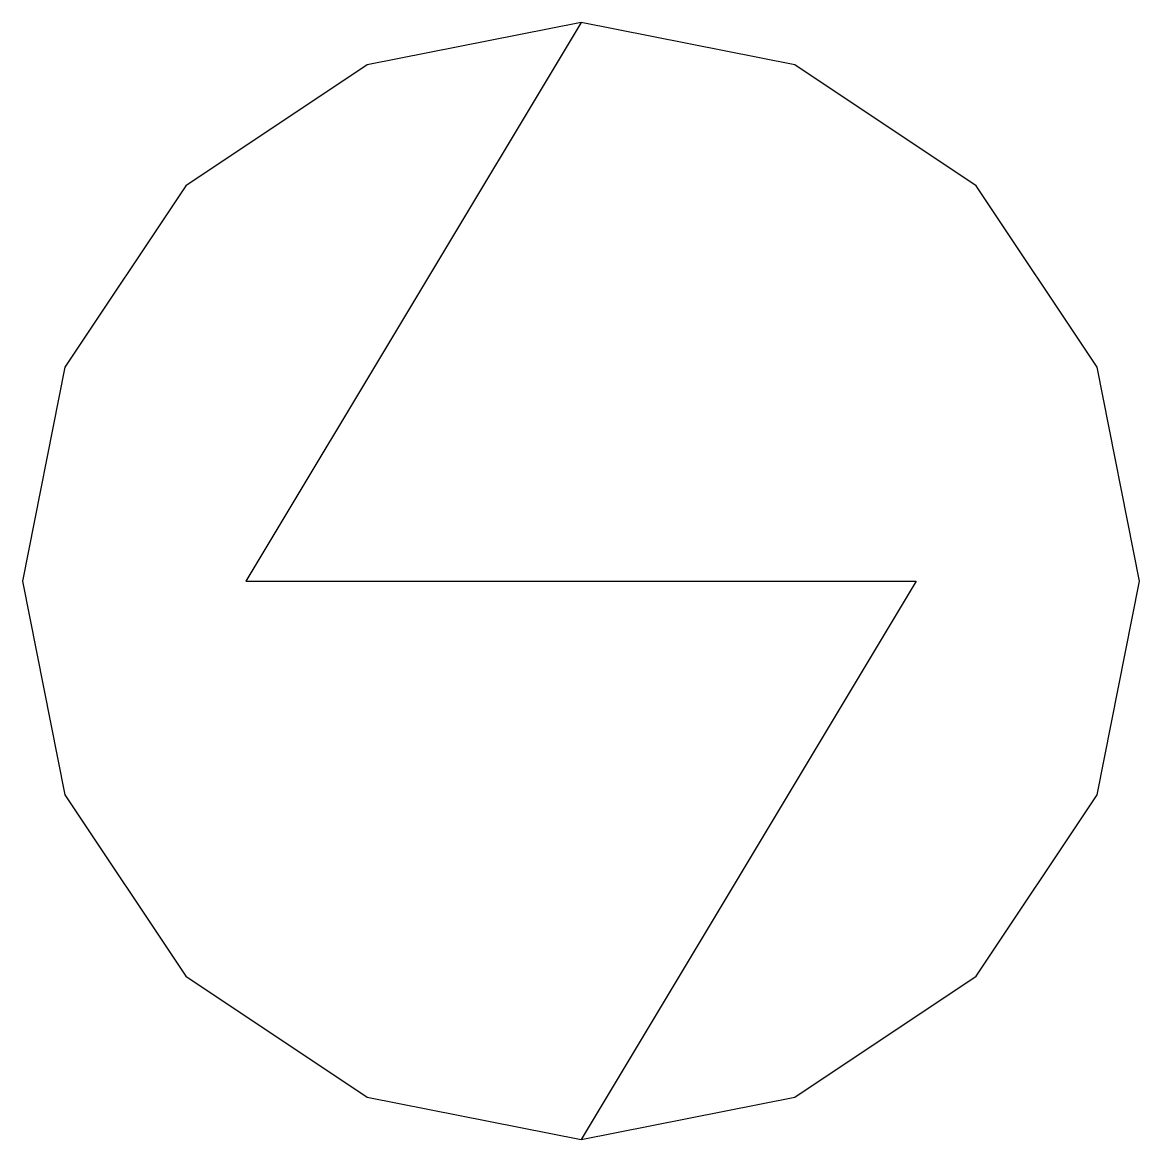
# Model space of a CAD drawing. Header units: millimetres. Extents: x -0.5 to 0.5, y -0.5 to 0.5.
import ezdxf

# ---------------------------------------------------------------- set-up
doc = ezdxf.new("R2010")
doc.units = ezdxf.units.MM

msp = doc.modelspace()

# ---------------------------------------------------------------- linework, layer by layer
at = {"color": 1, "true_color": 0xff0000}
for points in [[(0.5, 0), (0.4619, 0.1913), (0.3536, 0.3536), (0.1913, 0.4619), (0, 0.5), (-0.1913, 0.4619), (-0.3536, 0.3536), (-0.4619, 0.1913), (-0.5, 0), (-0.4619, -0.1913), (-0.3536, -0.3536), (-0.1913, -0.4619), (0, -0.5), (0.1913, -0.4619), (0.3536, -0.3536), (0.4619, -0.1913), (0.5, 0)], [(0, 0.5), (-0.3, 0), (0.3, 0), (0, -0.5)]]:
    msp.add_lwpolyline(points, dxfattribs=at)

doc.saveas('drawing.dxf')
